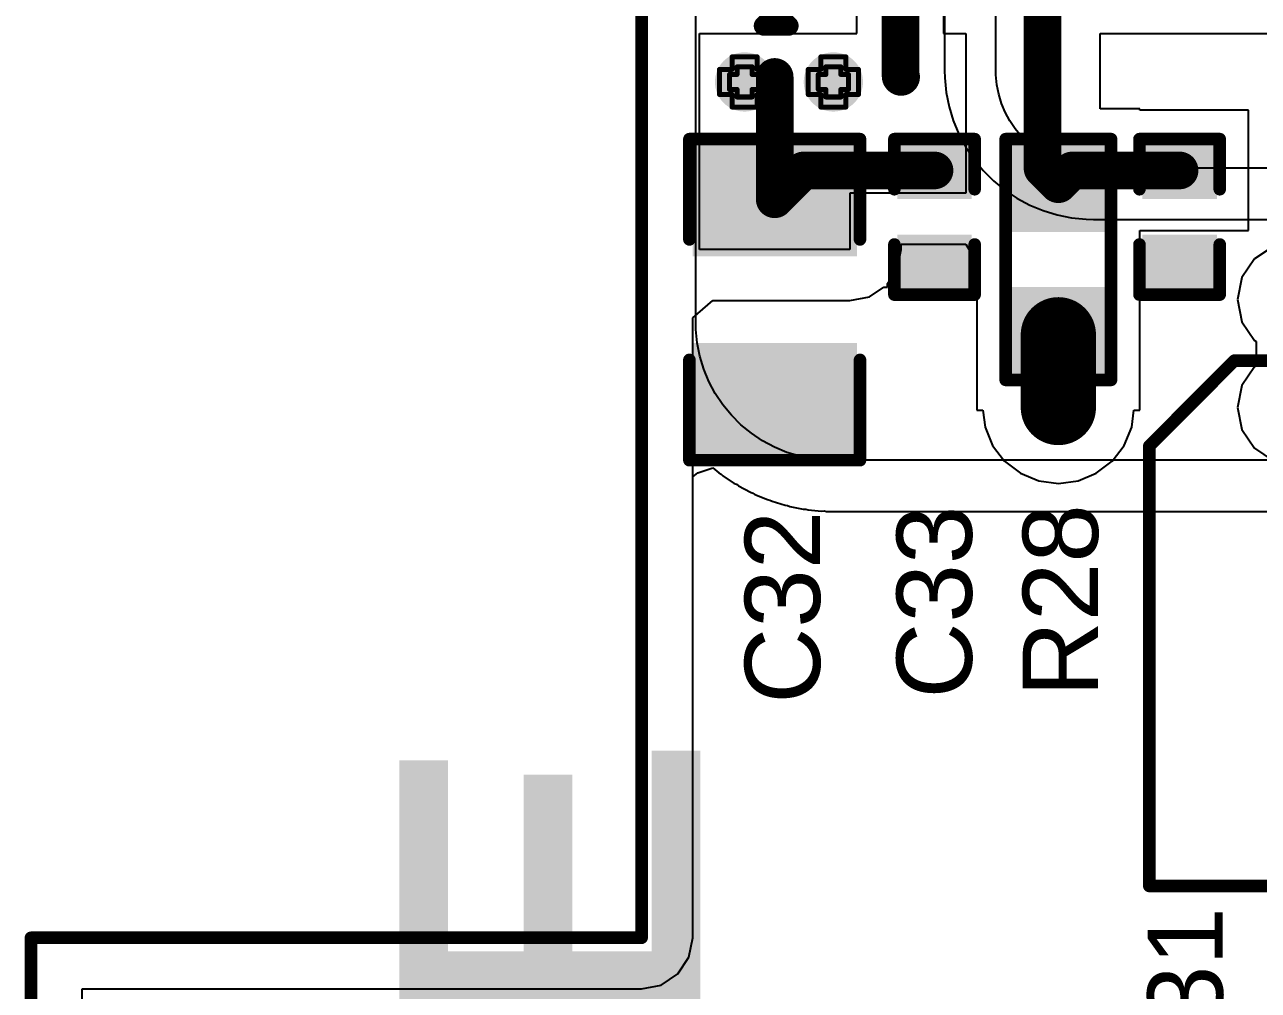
# Model space of a CAD drawing. Header units: inches. Extents: x -3 to 195, y 0 to 199.
# Drawn here: x -0.0025 to 0.4892, y 1.7887 to 2.1736 of the extents above; entities that cross this region are included whole.
import ezdxf

# ---------------------------------------------------------------- set-up
doc = ezdxf.new("R2010")
doc.units = ezdxf.units.IN
doc.header["$MEASUREMENT"] = 0
for name, color, linetype in [('Board Outline', 216, 'Continuous'), ('Bottom Layer', 5, 'Continuous'), ('Drill Drawing', 1, 'Continuous'), ('Top Layer', 1, 'Continuous'), ('Top Overlay', 2, 'Continuous'), ('Top Paste', 8, 'Continuous'), ('Top Solder', 216, 'Continuous'), ('Via Holes', 16, 'Continuous')]:
    doc.layers.add(name, color=color, linetype=linetype)
doc.styles.add('Arial', font='', dxfattribs={"height": 0.2})
doc.styles.add('Arial Black', font='', dxfattribs={"height": 0.2})
doc.styles.get('Arial').set_extended_font_data('Arial')
doc.styles.get('Arial Black').set_extended_font_data('Arial Black')

# ---------------------------------------------------------------- blocks, each defined once
blk = doc.blocks.new('41_SMD_M______14')
at = {"layer": 'Top Overlay'}
for points in [[(-0.386, 0.354, 0.00787, 0.00787, 0), (-0.386, 0.344, 0.00787, 0.00787, 0)], [(-0.386, 0.354, 0.00787, 0.00787, 0), (-0.381, 0.349, 0.00787, 0.00787, 0)], [(-0.381, 0.349, 0.00787, 0.00787, 0), (-0.386, 0.344, 0.00787, 0.00787, 0)]]:
    blk.add_lwpolyline(points, format="xyseb", dxfattribs=at)
for points in [[(-0.38797, 0.354, 0.00394, 0.00394, 1), (-0.38403, 0.354, 0.00394, 0.00394, 1)], [(-0.38797, 0.354, 0.00394, 0.00394, 1), (-0.38403, 0.354, 0.00394, 0.00394, 1)], [(-0.38797, 0.344, 0.00394, 0.00394, 1), (-0.38403, 0.344, 0.00394, 0.00394, 1)], [(-0.38797, 0.344, 0.00394, 0.00394, 1), (-0.38403, 0.344, 0.00394, 0.00394, 1)]]:
    blk.add_lwpolyline(points, format="xyseb", close=True, dxfattribs=at)
blk = doc.blocks.new('R___0603_66')
at = {"layer": 'Top Layer'}
for points in [[(-0.015, 0.0175), (-0.015, -0.0175), (-0.045, -0.0175), (-0.045, 0.0175)], [(0.045, 0.0175), (0.045, -0.0175), (0.015, -0.0175), (0.015, 0.0175)]]:
    blk.add_hatch(color=1, dxfattribs=at).paths.add_polyline_path(points)
at = {"layer": 'Top Paste'}
for points in [[(-0.015, 0.0175), (-0.015, -0.0175), (-0.045, -0.0175), (-0.045, 0.0175)], [(0.045, 0.0175), (0.045, -0.0175), (0.015, -0.0175), (0.015, 0.0175)]]:
    blk.add_hatch(color=8, dxfattribs=at).paths.add_polyline_path(points)
at = {"layer": 'Top Solder'}
for points in [[(-0.011, 0.0215), (-0.011, -0.0215), (-0.049, -0.0215), (-0.049, 0.0215)], [(0.049, 0.0215), (0.049, -0.0215), (0.011, -0.0215), (0.011, 0.0215)]]:
    blk.add_hatch(color=216, dxfattribs=at).paths.add_polyline_path(points)
at = {"layer": 'Top Overlay'}
for points in [[(0.048, 0.021, 0.005, 0.005, 0), (-0.048, 0.021, 0.005, 0.005, 0)], [(-0.048, -0.021, 0.005, 0.005, 0), (-0.048, 0.021, 0.005, 0.005, 0)], [(0.048, -0.021, 0.005, 0.005, 0), (0.048, 0.021, 0.005, 0.005, 0)], [(0.048, -0.021, 0.005, 0.005, 0), (-0.048, -0.021, 0.005, 0.005, 0)]]:
    blk.add_lwpolyline(points, format="xyseb", dxfattribs=at)
for points in [[(-0.04925, 0.021, 0.0025, 0.0025, 1), (-0.04675, 0.021, 0.0025, 0.0025, 1)], [(-0.04925, 0.021, 0.0025, 0.0025, 1), (-0.04675, 0.021, 0.0025, 0.0025, 1)], [(0.04675, 0.021, 0.0025, 0.0025, 1), (0.04925, 0.021, 0.0025, 0.0025, 1)], [(0.04675, 0.021, 0.0025, 0.0025, 1), (0.04925, 0.021, 0.0025, 0.0025, 1)], [(-0.04925, -0.021, 0.0025, 0.0025, 1), (-0.04675, -0.021, 0.0025, 0.0025, 1)], [(-0.04925, -0.021, 0.0025, 0.0025, 1), (-0.04675, -0.021, 0.0025, 0.0025, 1)], [(0.04675, -0.021, 0.0025, 0.0025, 1), (0.04925, -0.021, 0.0025, 0.0025, 1)], [(0.04675, -0.021, 0.0025, 0.0025, 1), (0.04925, -0.021, 0.0025, 0.0025, 1)]]:
    blk.add_lwpolyline(points, format="xyseb", close=True, dxfattribs=at)
blk = doc.blocks.new('C___0402_140')
at = {"layer": 'Top Layer'}
for points in [[(-0.0275, -0.0125), (-0.0275, 0.0125), (-0.0095, 0.0125), (-0.0095, -0.0125)], [(0.0095, -0.0125), (0.0095, 0.0125), (0.0275, 0.0125), (0.0275, -0.0125)]]:
    blk.add_hatch(color=1, dxfattribs=at).paths.add_polyline_path(points)
at = {"layer": 'Top Paste'}
for points in [[(-0.0275, -0.0125), (-0.0275, 0.0125), (-0.0095, 0.0125), (-0.0095, -0.0125)], [(0.0095, -0.0125), (0.0095, 0.0125), (0.0275, 0.0125), (0.0275, -0.0125)]]:
    blk.add_hatch(color=8, dxfattribs=at).paths.add_polyline_path(points)
at = {"layer": 'Top Solder'}
for points in [[(-0.02986, -0.01486), (-0.02986, 0.01486), (-0.00714, 0.01486), (-0.00714, -0.01486)], [(0.00714, -0.01486), (0.00714, 0.01486), (0.02986, 0.01486), (0.02986, -0.01486)]]:
    blk.add_hatch(color=216, dxfattribs=at).paths.add_polyline_path(points)
at = {"layer": 'Top Overlay'}
for points in [[(-0.031, -0.016, 0.005, 0.005, 0), (-0.031, 0.016, 0.005, 0.005, 0)], [(-0.011, 0.016, 0.005, 0.005, 0), (-0.031, 0.016, 0.005, 0.005, 0)], [(0.031, 0.016, 0.005, 0.005, 0), (0.011, 0.016, 0.005, 0.005, 0)], [(0.031, -0.016, 0.005, 0.005, 0), (0.031, 0.016, 0.005, 0.005, 0)], [(-0.031, -0.016, 0.005, 0.005, 0), (-0.011, -0.016, 0.005, 0.005, 0)], [(0.011, -0.016, 0.005, 0.005, 0), (0.031, -0.016, 0.005, 0.005, 0)]]:
    blk.add_lwpolyline(points, format="xyseb", dxfattribs=at)
for points in [[(-0.03225, 0.016, 0.0025, 0.0025, 1), (-0.02975, 0.016, 0.0025, 0.0025, 1)], [(-0.03225, 0.016, 0.0025, 0.0025, 1), (-0.02975, 0.016, 0.0025, 0.0025, 1)], [(-0.01225, 0.016, 0.0025, 0.0025, 1), (-0.00975, 0.016, 0.0025, 0.0025, 1)], [(0.00975, 0.016, 0.0025, 0.0025, 1), (0.01225, 0.016, 0.0025, 0.0025, 1)], [(0.02975, 0.016, 0.0025, 0.0025, 1), (0.03225, 0.016, 0.0025, 0.0025, 1)], [(0.02975, 0.016, 0.0025, 0.0025, 1), (0.03225, 0.016, 0.0025, 0.0025, 1)], [(-0.03225, -0.016, 0.0025, 0.0025, 1), (-0.02975, -0.016, 0.0025, 0.0025, 1)], [(-0.03225, -0.016, 0.0025, 0.0025, 1), (-0.02975, -0.016, 0.0025, 0.0025, 1)], [(-0.01225, -0.016, 0.0025, 0.0025, 1), (-0.00975, -0.016, 0.0025, 0.0025, 1)], [(0.00975, -0.016, 0.0025, 0.0025, 1), (0.01225, -0.016, 0.0025, 0.0025, 1)], [(0.02975, -0.016, 0.0025, 0.0025, 1), (0.03225, -0.016, 0.0025, 0.0025, 1)], [(0.02975, -0.016, 0.0025, 0.0025, 1), (0.03225, -0.016, 0.0025, 0.0025, 1)]]:
    blk.add_lwpolyline(points, format="xyseb", close=True, dxfattribs=at)
blk = doc.blocks.new('C___0805_141')
at = {"layer": 'Top Layer'}
for points in [[(-0.06, 0.03), (-0.02, 0.03), (-0.02, -0.03), (-0.06, -0.03)], [(0.02, 0.03), (0.06, 0.03), (0.06, -0.03), (0.02, -0.03)]]:
    blk.add_hatch(color=1, dxfattribs=at).paths.add_polyline_path(points)
at = {"layer": 'Top Paste'}
for points in [[(-0.06, 0.03), (-0.02, 0.03), (-0.02, -0.03), (-0.06, -0.03)], [(0.02, 0.03), (0.06, 0.03), (0.06, -0.03), (0.02, -0.03)]]:
    blk.add_hatch(color=8, dxfattribs=at).paths.add_polyline_path(points)
at = {"layer": 'Top Solder'}
for points in [[(-0.06276, 0.03276), (-0.01724, 0.03276), (-0.01724, -0.03276), (-0.06276, -0.03276)], [(0.01724, 0.03276), (0.06276, 0.03276), (0.06276, -0.03276), (0.01724, -0.03276)]]:
    blk.add_hatch(color=216, dxfattribs=at).paths.add_polyline_path(points)
at = {"layer": 'Top Overlay'}
for points in [[(-0.064, 0.034, 0.005, 0.005, 0), (-0.024, 0.034, 0.005, 0.005, 0)], [(-0.064, 0.034, 0.005, 0.005, 0), (-0.064, -0.034, 0.005, 0.005, 0)], [(0.024, 0.034, 0.005, 0.005, 0), (0.064, 0.034, 0.005, 0.005, 0)], [(0.064, 0.034, 0.005, 0.005, 0), (0.064, -0.034, 0.005, 0.005, 0)], [(-0.064, -0.034, 0.005, 0.005, 0), (-0.024, -0.034, 0.005, 0.005, 0)], [(0.064, -0.034, 0.005, 0.005, 0), (0.024, -0.034, 0.005, 0.005, 0)]]:
    blk.add_lwpolyline(points, format="xyseb", dxfattribs=at)
for points in [[(-0.06525, 0.034, 0.0025, 0.0025, 1), (-0.06275, 0.034, 0.0025, 0.0025, 1)], [(-0.06525, 0.034, 0.0025, 0.0025, 1), (-0.06275, 0.034, 0.0025, 0.0025, 1)], [(-0.02525, 0.034, 0.0025, 0.0025, 1), (-0.02275, 0.034, 0.0025, 0.0025, 1)], [(0.02275, 0.034, 0.0025, 0.0025, 1), (0.02525, 0.034, 0.0025, 0.0025, 1)], [(0.06275, 0.034, 0.0025, 0.0025, 1), (0.06525, 0.034, 0.0025, 0.0025, 1)], [(0.06275, 0.034, 0.0025, 0.0025, 1), (0.06525, 0.034, 0.0025, 0.0025, 1)], [(-0.06525, -0.034, 0.0025, 0.0025, 1), (-0.06275, -0.034, 0.0025, 0.0025, 1)], [(-0.06525, -0.034, 0.0025, 0.0025, 1), (-0.06275, -0.034, 0.0025, 0.0025, 1)], [(-0.02525, -0.034, 0.0025, 0.0025, 1), (-0.02275, -0.034, 0.0025, 0.0025, 1)], [(0.02275, -0.034, 0.0025, 0.0025, 1), (0.02525, -0.034, 0.0025, 0.0025, 1)], [(0.06275, -0.034, 0.0025, 0.0025, 1), (0.06525, -0.034, 0.0025, 0.0025, 1)], [(0.06275, -0.034, 0.0025, 0.0025, 1), (0.06525, -0.034, 0.0025, 0.0025, 1)]]:
    blk.add_lwpolyline(points, format="xyseb", close=True, dxfattribs=at)
blk = doc.blocks.new('RVT1E470M0505_142')
at = {"layer": 'Top Layer'}
for points in [[(-0.14763, 0.01791), (-0.04133, 0.01791), (-0.04133, -0.01791), (-0.14763, -0.01791)], [(0.04133, 0.01791), (0.14763, 0.01791), (0.14763, -0.01791), (0.04133, -0.01791)]]:
    blk.add_hatch(color=1, dxfattribs=at).paths.add_polyline_path(points)
at = {"layer": 'Top Paste'}
for points in [[(-0.14763, 0.01791), (-0.04133, 0.01791), (-0.04133, -0.01791), (-0.14763, -0.01791)], [(0.04133, 0.01791), (0.14763, 0.01791), (0.14763, -0.01791), (0.04133, -0.01791)]]:
    blk.add_hatch(color=8, dxfattribs=at).paths.add_polyline_path(points)
at = {"layer": 'Top Solder'}
for points in [[(-0.14963, 0.01991), (-0.03933, 0.01991), (-0.03933, -0.01991), (-0.14963, -0.01991)], [(0.03933, 0.01991), (0.14963, 0.01991), (0.14963, -0.01991), (0.03933, -0.01991)]]:
    blk.add_hatch(color=216, dxfattribs=at).paths.add_polyline_path(points)
at = {"layer": 'Top Overlay'}
for points in [[(-0.1047, 0.07034, 0.005, 0.005, 0), (-0.07067, 0.1043, 0.005, 0.005, 0)], [(0.1047, 0.1043, 0.005, 0.005, 0), (-0.07067, 0.1043, 0.005, 0.005, 0)], [(0.1047, 0.0239, 0.005, 0.005, 0), (0.1047, 0.1043, 0.005, 0.005, 0)], [(-0.1047, 0.0239, 0.005, 0.005, 0), (-0.1047, 0.07034, 0.005, 0.005, 0)], [(-0.12948, 0.025, 0.005, 0.005, 0), (-0.12948, 0.053, 0.005, 0.005, 0)], [(-0.11548, 0.039, 0.005, 0.005, 0), (-0.14348, 0.039, 0.005, 0.005, 0)], [(-0.1047, -0.07034, 0.005, 0.005, 0), (-0.1047, -0.0239, 0.005, 0.005, 0)], [(0.1047, -0.1043, 0.005, 0.005, 0), (0.1047, -0.0239, 0.005, 0.005, 0)], [(-0.07067, -0.1043, 0.005, 0.005, 0), (-0.1047, -0.07034, 0.005, 0.005, 0)], [(0.1047, -0.1043, 0.005, 0.005, 0), (-0.07067, -0.1043, 0.005, 0.005, 0)]]:
    blk.add_lwpolyline(points, format="xyseb", dxfattribs=at)
for points in [[(-0.07192, 0.1043, 0.0025, 0.0025, 1), (-0.06942, 0.1043, 0.0025, 0.0025, 1)], [(-0.07192, 0.1043, 0.0025, 0.0025, 1), (-0.06942, 0.1043, 0.0025, 0.0025, 1)], [(0.10345, 0.1043, 0.0025, 0.0025, 1), (0.10595, 0.1043, 0.0025, 0.0025, 1)], [(0.10345, 0.1043, 0.0025, 0.0025, 1), (0.10595, 0.1043, 0.0025, 0.0025, 1)], [(-0.10595, 0.07034, 0.0025, 0.0025, 1), (-0.10345, 0.07034, 0.0025, 0.0025, 1)], [(-0.10595, 0.07034, 0.0025, 0.0025, 1), (-0.10345, 0.07034, 0.0025, 0.0025, 1)], [(-0.13073, 0.053, 0.0025, 0.0025, 1), (-0.12823, 0.053, 0.0025, 0.0025, 1)], [(-0.14473, 0.039, 0.0025, 0.0025, 1), (-0.14223, 0.039, 0.0025, 0.0025, 1)], [(-0.11673, 0.039, 0.0025, 0.0025, 1), (-0.11423, 0.039, 0.0025, 0.0025, 1)], [(-0.13073, 0.025, 0.0025, 0.0025, 1), (-0.12823, 0.025, 0.0025, 0.0025, 1)], [(-0.10595, 0.0239, 0.0025, 0.0025, 1), (-0.10345, 0.0239, 0.0025, 0.0025, 1)], [(0.10345, 0.0239, 0.0025, 0.0025, 1), (0.10595, 0.0239, 0.0025, 0.0025, 1)], [(-0.10595, -0.0239, 0.0025, 0.0025, 1), (-0.10345, -0.0239, 0.0025, 0.0025, 1)], [(0.10345, -0.0239, 0.0025, 0.0025, 1), (0.10595, -0.0239, 0.0025, 0.0025, 1)], [(-0.10595, -0.07034, 0.0025, 0.0025, 1), (-0.10345, -0.07034, 0.0025, 0.0025, 1)], [(-0.10595, -0.07034, 0.0025, 0.0025, 1), (-0.10345, -0.07034, 0.0025, 0.0025, 1)], [(-0.07192, -0.1043, 0.0025, 0.0025, 1), (-0.06942, -0.1043, 0.0025, 0.0025, 1)], [(-0.07192, -0.1043, 0.0025, 0.0025, 1), (-0.06942, -0.1043, 0.0025, 0.0025, 1)], [(0.10345, -0.1043, 0.0025, 0.0025, 1), (0.10595, -0.1043, 0.0025, 0.0025, 1)], [(0.10345, -0.1043, 0.0025, 0.0025, 1), (0.10595, -0.1043, 0.0025, 0.0025, 1)]]:
    blk.add_lwpolyline(points, format="xyseb", close=True, dxfattribs=at)
blk = doc.blocks.new('C___0402_144')
at = {"layer": 'Top Layer'}
for points in [[(-0.0275, -0.0125), (-0.0275, 0.0125), (-0.0095, 0.0125), (-0.0095, -0.0125)], [(0.0095, -0.0125), (0.0095, 0.0125), (0.0275, 0.0125), (0.0275, -0.0125)]]:
    blk.add_hatch(color=1, dxfattribs=at).paths.add_polyline_path(points)
at = {"layer": 'Top Paste'}
for points in [[(-0.0275, -0.0125), (-0.0275, 0.0125), (-0.0095, 0.0125), (-0.0095, -0.0125)], [(0.0095, -0.0125), (0.0095, 0.0125), (0.0275, 0.0125), (0.0275, -0.0125)]]:
    blk.add_hatch(color=8, dxfattribs=at).paths.add_polyline_path(points)
at = {"layer": 'Top Solder'}
for points in [[(-0.02986, -0.01486), (-0.02986, 0.01486), (-0.00714, 0.01486), (-0.00714, -0.01486)], [(0.00714, -0.01486), (0.00714, 0.01486), (0.02986, 0.01486), (0.02986, -0.01486)]]:
    blk.add_hatch(color=216, dxfattribs=at).paths.add_polyline_path(points)
at = {"layer": 'Top Overlay'}
for points in [[(-0.031, 0.016, 0.005, 0.005, 0), (-0.031, -0.016, 0.005, 0.005, 0)], [(-0.031, 0.016, 0.005, 0.005, 0), (-0.011, 0.016, 0.005, 0.005, 0)], [(0.011, 0.016, 0.005, 0.005, 0), (0.031, 0.016, 0.005, 0.005, 0)], [(0.031, 0.016, 0.005, 0.005, 0), (0.031, -0.016, 0.005, 0.005, 0)], [(-0.031, -0.016, 0.005, 0.005, 0), (-0.011, -0.016, 0.005, 0.005, 0)], [(0.011, -0.016, 0.005, 0.005, 0), (0.031, -0.016, 0.005, 0.005, 0)]]:
    blk.add_lwpolyline(points, format="xyseb", dxfattribs=at)
for points in [[(-0.03225, 0.016, 0.0025, 0.0025, 1), (-0.02975, 0.016, 0.0025, 0.0025, 1)], [(-0.03225, 0.016, 0.0025, 0.0025, 1), (-0.02975, 0.016, 0.0025, 0.0025, 1)], [(-0.01225, 0.016, 0.0025, 0.0025, 1), (-0.00975, 0.016, 0.0025, 0.0025, 1)], [(0.00975, 0.016, 0.0025, 0.0025, 1), (0.01225, 0.016, 0.0025, 0.0025, 1)], [(0.02975, 0.016, 0.0025, 0.0025, 1), (0.03225, 0.016, 0.0025, 0.0025, 1)], [(0.02975, 0.016, 0.0025, 0.0025, 1), (0.03225, 0.016, 0.0025, 0.0025, 1)], [(-0.03225, -0.016, 0.0025, 0.0025, 1), (-0.02975, -0.016, 0.0025, 0.0025, 1)], [(-0.03225, -0.016, 0.0025, 0.0025, 1), (-0.02975, -0.016, 0.0025, 0.0025, 1)], [(-0.01225, -0.016, 0.0025, 0.0025, 1), (-0.00975, -0.016, 0.0025, 0.0025, 1)], [(0.00975, -0.016, 0.0025, 0.0025, 1), (0.01225, -0.016, 0.0025, 0.0025, 1)], [(0.02975, -0.016, 0.0025, 0.0025, 1), (0.03225, -0.016, 0.0025, 0.0025, 1)], [(0.02975, -0.016, 0.0025, 0.0025, 1), (0.03225, -0.016, 0.0025, 0.0025, 1)]]:
    blk.add_lwpolyline(points, format="xyseb", close=True, dxfattribs=at)

msp = doc.modelspace()

# ---------------------------------------------------------------- hatches: boundary and pattern name
at = {"layer": 'Bottom Layer'}
h = msp.add_hatch(color=5, dxfattribs=at)
edge = h.paths.add_edge_path()
edge.add_arc((0.28442, 2.15077), 0.01181, 0, 360)
h = msp.add_hatch(color=5, dxfattribs=at)
edge = h.paths.add_edge_path()
edge.add_arc((0.3198, 2.15077), 0.01181, 0, 360)
h = msp.add_hatch(color=5, dxfattribs=at)
edge = h.paths.add_edge_path()
edge.add_arc((0.40947, 2.021), 0.01181, 0, 360)
at = {"layer": 'Top Layer'}
h = msp.add_hatch(color=1, dxfattribs=at)
edge = h.paths.add_edge_path()
edge.add_arc((0.28442, 2.15077), 0.01181, 0, 360)
h = msp.add_hatch(color=1, dxfattribs=at)
edge = h.paths.add_edge_path()
edge.add_arc((0.3198, 2.15077), 0.01181, 0, 360)
h = msp.add_hatch(color=1, dxfattribs=at)
edge = h.paths.add_edge_path()
edge.add_arc((0.40947, 2.021), 0.01181, 0, 360)
at = {"layer": 'Via Holes'}
h = msp.add_hatch(color=7, dxfattribs=at)
edge = h.paths.add_edge_path()
edge.add_arc((0.28442, 2.15077), 0.00591, 0, 360)
h = msp.add_hatch(color=7, dxfattribs=at)
edge = h.paths.add_edge_path()
edge.add_arc((0.3198, 2.15077), 0.00591, 0, 360)
h = msp.add_hatch(color=7, dxfattribs=at)
edge = h.paths.add_edge_path()
edge.add_arc((0.40947, 2.021), 0.00591, 0, 360)

# ---------------------------------------------------------------- linework, layer by layer
at = {"layer": 'Board Outline'}
for points in [[(0.24339, 3.30825, 0.005, 0.005, 0), (0.24339, 1.80966, 0.005, 0.005, 0)], [(0, 0, 0.005, 0.005, 0), (0, 1.80966, 0.005, 0.005, 0)], [(0, 1.80966, 0.005, 0.005, 0), (0, 1.80966, 0.005, 0.005, 0)], [(0, 1.80966, 0.005, 0.005, 0), (0.24339, 1.80966, 0.005, 0.005, 0)]]:
    msp.add_lwpolyline(points, format="xyseb", dxfattribs=at)
for points in [[(-0.00125, 1.80966, 0.0025, 0.0025, 1), (0.00125, 1.80966, 0.0025, 0.0025, 1)], [(-0.00125, 1.80966, 0.0025, 0.0025, 1), (0.00125, 1.80966, 0.0025, 0.0025, 1)], [(-0.00125, 1.80966, 0.0025, 0.0025, 1), (0.00125, 1.80966, 0.0025, 0.0025, 1)], [(-0.00125, 1.80966, 0.0025, 0.0025, 1), (0.00125, 1.80966, 0.0025, 0.0025, 1)], [(0.24214, 1.80966, 0.0025, 0.0025, 1), (0.24464, 1.80966, 0.0025, 0.0025, 1)], [(0.24214, 1.80966, 0.0025, 0.0025, 1), (0.24464, 1.80966, 0.0025, 0.0025, 1)]]:
    msp.add_lwpolyline(points, format="xyseb", close=True, dxfattribs=at)
at = {"layer": 'Bottom Layer'}
for p, q in [((0.36413, 3.58587), (0.36413, 2.15534)), ((0.265, 2.0548), (0.265, 3.357)), ((0.38452, 2.15559), (0.38452, 2.25394)), ((0.36413, 2.15534), (0.3642, 2.15242)), ((0.38457, 2.15367), (0.38452, 2.15559)), ((0.38497, 2.14963), (0.38457, 2.15367)), ((0.3642, 2.15242), (0.36477, 2.14663)), ((0.38571, 2.14588), (0.38497, 2.14963)), ((0.36477, 2.14663), (0.36591, 2.14092)), ((0.38682, 2.14222), (0.38571, 2.14588)), ((0.36591, 2.14092), (0.3676, 2.13535)), ((0.38828, 2.1387), (0.38682, 2.14222)), ((0.3676, 2.13535), (0.36983, 2.12997)), ((0.39009, 2.13533), (0.38828, 2.1387)), ((0.39221, 2.13215), (0.39009, 2.13533)), ((0.36983, 2.12997), (0.37257, 2.12483)), ((0.39463, 2.1292), (0.39221, 2.13215)), ((0.39733, 2.1265), (0.39463, 2.1292)), ((0.37257, 2.12483), (0.37581, 2.11999)), ((0.40028, 2.12407), (0.39733, 2.1265)), ((0.40346, 2.12195), (0.40028, 2.12407)), ((0.37581, 2.11999), (0.3795, 2.11549)), ((0.40683, 2.12015), (0.40346, 2.12195)), ((0.41036, 2.11869), (0.40683, 2.12015)), ((0.3795, 2.11549), (0.38362, 2.11137)), ((0.41401, 2.11758), (0.41036, 2.11869)), ((0.41776, 2.11684), (0.41401, 2.11758)), ((0.42181, 2.11644), (0.41776, 2.11684)), ((0.42372, 2.11639), (0.42181, 2.11644)), ((0.61747, 2.11639), (0.42372, 2.11639)), ((0.38362, 2.11137), (0.38812, 2.10768)), ((0.38812, 2.10768), (0.39296, 2.10444)), ((0.39296, 2.10444), (0.3981, 2.1017)), ((0.3981, 2.1017), (0.40348, 2.09947)), ((0.40348, 2.09947), (0.40905, 2.09778)), ((0.40905, 2.09778), (0.41476, 2.09664)), ((0.41476, 2.09664), (0.42056, 2.09607)), ((0.42056, 2.09607), (0.42347, 2.096)), ((0.42347, 2.096), (2.574, 2.096)), ((0.265, 2.05211), (0.265, 2.0548)), ((0.26553, 2.04675), (0.265, 2.05211)), ((0.26658, 2.04147), (0.26553, 2.04675)), ((0.26814, 2.03632), (0.26658, 2.04147)), ((0.2702, 2.03134), (0.26814, 2.03632)), ((0.27274, 2.02659), (0.2702, 2.03134)), ((0.27573, 2.02212), (0.27274, 2.02659)), ((0.27915, 2.01795), (0.27573, 2.02212)), ((0.28295, 2.01415), (0.27915, 2.01795)), ((0.28712, 2.01073), (0.28295, 2.01415)), ((0.29159, 2.00774), (0.28712, 2.01073)), ((0.29634, 2.0052), (0.29159, 2.00774)), ((0.30132, 2.00314), (0.29634, 2.0052)), ((0.30647, 2.00158), (0.30132, 2.00314)), ((0.31175, 2.00053), (0.30647, 2.00158)), ((0.26585, 1.99503), (0.27178, 1.99694)), ((0.27178, 1.99694), (0.27418, 1.99497)), ((0.31711, 2), (0.31175, 2.00053)), ((0.3198, 2), (0.31711, 2)), ((2.465, 2), (0.3198, 2)), ((0.26378, 1.99337), (0.26585, 1.99503)), ((0.26378, 1.80966), (0.26378, 1.99337)), ((0.27418, 1.99497), (0.27507, 1.99449)), ((0.27507, 1.99449), (0.27579, 1.99378)), ((0.27579, 1.99378), (0.28026, 1.99078)), ((0.28026, 1.99078), (0.2812, 1.9904)), ((0.2812, 1.9904), (0.28198, 1.98976)), ((0.28198, 1.98976), (0.28673, 1.98722)), ((0.28673, 1.98722), (0.2877, 1.98692)), ((0.2877, 1.98692), (0.28854, 1.98636)), ((0.28854, 1.98636), (0.29351, 1.9843)), ((0.29351, 1.9843), (0.2945, 1.9841)), ((0.2945, 1.9841), (0.2954, 1.98363)), ((0.2954, 1.98363), (0.30055, 1.98206)), ((0.30055, 1.98206), (0.30156, 1.98197)), ((0.30156, 1.98197), (0.30249, 1.98158)), ((0.30249, 1.98158), (0.30777, 1.98053)), ((0.30777, 1.98053), (0.30878, 1.98053)), ((0.30878, 1.98053), (0.30975, 1.98023)), ((0.30975, 1.98023), (0.31511, 1.97971)), ((0.31511, 1.97971), (0.31612, 1.97981)), ((0.31612, 1.97981), (0.31711, 1.97961)), ((0.31711, 1.97961), (0.3198, 1.97961)), ((0.3198, 1.97961), (2.46475, 1.97961)), ((0.26223, 1.80186), (0.26378, 1.80966)), ((0.25781, 1.79524), (0.26223, 1.80186)), ((0.25119, 1.79082), (0.25781, 1.79524)), ((0.24339, 1.78927), (0.25119, 1.79082)), ((0.02039, 1.54618), (0.02039, 1.78927)), ((0.02039, 1.78927), (0.24339, 1.78927))]:
    msp.add_line(p, q, dxfattribs=at)
at = {"layer": 'Drill Drawing'}
for points in [[(0.27942, 2.15577, 0.002, 0.002, 0), (0.27942, 2.16077, 0.002, 0.002, 0)], [(0.27942, 2.16077, 0.002, 0.002, 0), (0.28942, 2.16077, 0.002, 0.002, 0)], [(0.28942, 2.15577, 0.002, 0.002, 0), (0.28942, 2.16077, 0.002, 0.002, 0)], [(0.3148, 2.15577, 0.002, 0.002, 0), (0.3148, 2.16077, 0.002, 0.002, 0)], [(0.3148, 2.16077, 0.002, 0.002, 0), (0.3248, 2.16077, 0.002, 0.002, 0)], [(0.3248, 2.15577, 0.002, 0.002, 0), (0.3248, 2.16077, 0.002, 0.002, 0)], [(0.27442, 2.14577, 0.002, 0.002, 0), (0.27442, 2.15577, 0.002, 0.002, 0)], [(0.27442, 2.15577, 0.002, 0.002, 0), (0.27942, 2.15577, 0.002, 0.002, 0)], [(0.27842, 2.14777, 0.002, 0.002, 0), (0.27842, 2.15377, 0.002, 0.002, 0)], [(0.27842, 2.15377, 0.002, 0.002, 0), (0.28142, 2.15377, 0.002, 0.002, 0)], [(0.28142, 2.15377, 0.002, 0.002, 0), (0.28142, 2.15677, 0.002, 0.002, 0)], [(0.28142, 2.15677, 0.002, 0.002, 0), (0.28742, 2.15677, 0.002, 0.002, 0)], [(0.28742, 2.15377, 0.002, 0.002, 0), (0.28742, 2.15677, 0.002, 0.002, 0)], [(0.28742, 2.15377, 0.002, 0.002, 0), (0.29042, 2.15377, 0.002, 0.002, 0)], [(0.28942, 2.15577, 0.002, 0.002, 0), (0.29442, 2.15577, 0.002, 0.002, 0)], [(0.29042, 2.14777, 0.002, 0.002, 0), (0.29042, 2.15377, 0.002, 0.002, 0)], [(0.29442, 2.14577, 0.002, 0.002, 0), (0.29442, 2.15577, 0.002, 0.002, 0)], [(0.3098, 2.14577, 0.002, 0.002, 0), (0.3098, 2.15577, 0.002, 0.002, 0)], [(0.3098, 2.15577, 0.002, 0.002, 0), (0.3148, 2.15577, 0.002, 0.002, 0)], [(0.3138, 2.14777, 0.002, 0.002, 0), (0.3138, 2.15377, 0.002, 0.002, 0)], [(0.3138, 2.15377, 0.002, 0.002, 0), (0.3168, 2.15377, 0.002, 0.002, 0)], [(0.3168, 2.15377, 0.002, 0.002, 0), (0.3168, 2.15677, 0.002, 0.002, 0)], [(0.3168, 2.15677, 0.002, 0.002, 0), (0.3228, 2.15677, 0.002, 0.002, 0)], [(0.3228, 2.15377, 0.002, 0.002, 0), (0.3228, 2.15677, 0.002, 0.002, 0)], [(0.3228, 2.15377, 0.002, 0.002, 0), (0.3258, 2.15377, 0.002, 0.002, 0)], [(0.3248, 2.15577, 0.002, 0.002, 0), (0.3298, 2.15577, 0.002, 0.002, 0)], [(0.3258, 2.14777, 0.002, 0.002, 0), (0.3258, 2.15377, 0.002, 0.002, 0)], [(0.3298, 2.14577, 0.002, 0.002, 0), (0.3298, 2.15577, 0.002, 0.002, 0)], [(0.27842, 2.14777, 0.002, 0.002, 0), (0.28142, 2.14777, 0.002, 0.002, 0)], [(0.28142, 2.14477, 0.002, 0.002, 0), (0.28142, 2.14777, 0.002, 0.002, 0)], [(0.28742, 2.14777, 0.002, 0.002, 0), (0.29042, 2.14777, 0.002, 0.002, 0)], [(0.28742, 2.14477, 0.002, 0.002, 0), (0.28742, 2.14777, 0.002, 0.002, 0)], [(0.3138, 2.14777, 0.002, 0.002, 0), (0.3168, 2.14777, 0.002, 0.002, 0)], [(0.3168, 2.14477, 0.002, 0.002, 0), (0.3168, 2.14777, 0.002, 0.002, 0)], [(0.3228, 2.14777, 0.002, 0.002, 0), (0.3258, 2.14777, 0.002, 0.002, 0)], [(0.3228, 2.14477, 0.002, 0.002, 0), (0.3228, 2.14777, 0.002, 0.002, 0)], [(0.27442, 2.14577, 0.002, 0.002, 0), (0.27942, 2.14577, 0.002, 0.002, 0)], [(0.27942, 2.14077, 0.002, 0.002, 0), (0.27942, 2.14577, 0.002, 0.002, 0)], [(0.28142, 2.14477, 0.002, 0.002, 0), (0.28742, 2.14477, 0.002, 0.002, 0)], [(0.28942, 2.14577, 0.002, 0.002, 0), (0.29442, 2.14577, 0.002, 0.002, 0)], [(0.28942, 2.14077, 0.002, 0.002, 0), (0.28942, 2.14577, 0.002, 0.002, 0)], [(0.3098, 2.14577, 0.002, 0.002, 0), (0.3148, 2.14577, 0.002, 0.002, 0)], [(0.3148, 2.14077, 0.002, 0.002, 0), (0.3148, 2.14577, 0.002, 0.002, 0)], [(0.3168, 2.14477, 0.002, 0.002, 0), (0.3228, 2.14477, 0.002, 0.002, 0)], [(0.3248, 2.14577, 0.002, 0.002, 0), (0.3298, 2.14577, 0.002, 0.002, 0)], [(0.3248, 2.14077, 0.002, 0.002, 0), (0.3248, 2.14577, 0.002, 0.002, 0)], [(0.27942, 2.14077, 0.002, 0.002, 0), (0.28942, 2.14077, 0.002, 0.002, 0)], [(0.3148, 2.14077, 0.002, 0.002, 0), (0.3248, 2.14077, 0.002, 0.002, 0)], [(0.40447, 2.026, 0.002, 0.002, 0), (0.40447, 2.031, 0.002, 0.002, 0)], [(0.40447, 2.031, 0.002, 0.002, 0), (0.41447, 2.031, 0.002, 0.002, 0)], [(0.41447, 2.026, 0.002, 0.002, 0), (0.41447, 2.031, 0.002, 0.002, 0)], [(0.39947, 2.016, 0.002, 0.002, 0), (0.39947, 2.026, 0.002, 0.002, 0)], [(0.39947, 2.026, 0.002, 0.002, 0), (0.40447, 2.026, 0.002, 0.002, 0)], [(0.40647, 2.024, 0.002, 0.002, 0), (0.40647, 2.027, 0.002, 0.002, 0)], [(0.40647, 2.027, 0.002, 0.002, 0), (0.41247, 2.027, 0.002, 0.002, 0)], [(0.41247, 2.024, 0.002, 0.002, 0), (0.41247, 2.027, 0.002, 0.002, 0)], [(0.41447, 2.026, 0.002, 0.002, 0), (0.41947, 2.026, 0.002, 0.002, 0)], [(0.41947, 2.016, 0.002, 0.002, 0), (0.41947, 2.026, 0.002, 0.002, 0)], [(0.40347, 2.018, 0.002, 0.002, 0), (0.40347, 2.024, 0.002, 0.002, 0)], [(0.40347, 2.024, 0.002, 0.002, 0), (0.40647, 2.024, 0.002, 0.002, 0)], [(0.41247, 2.024, 0.002, 0.002, 0), (0.41547, 2.024, 0.002, 0.002, 0)], [(0.41547, 2.018, 0.002, 0.002, 0), (0.41547, 2.024, 0.002, 0.002, 0)], [(0.39947, 2.016, 0.002, 0.002, 0), (0.40447, 2.016, 0.002, 0.002, 0)], [(0.40347, 2.018, 0.002, 0.002, 0), (0.40647, 2.018, 0.002, 0.002, 0)], [(0.40447, 2.011, 0.002, 0.002, 0), (0.40447, 2.016, 0.002, 0.002, 0)], [(0.40647, 2.015, 0.002, 0.002, 0), (0.40647, 2.018, 0.002, 0.002, 0)], [(0.40647, 2.015, 0.002, 0.002, 0), (0.41247, 2.015, 0.002, 0.002, 0)], [(0.41247, 2.018, 0.002, 0.002, 0), (0.41547, 2.018, 0.002, 0.002, 0)], [(0.41247, 2.015, 0.002, 0.002, 0), (0.41247, 2.018, 0.002, 0.002, 0)], [(0.41447, 2.016, 0.002, 0.002, 0), (0.41947, 2.016, 0.002, 0.002, 0)], [(0.41447, 2.011, 0.002, 0.002, 0), (0.41447, 2.016, 0.002, 0.002, 0)], [(0.40447, 2.011, 0.002, 0.002, 0), (0.41447, 2.011, 0.002, 0.002, 0)]]:
    msp.add_lwpolyline(points, format="xyseb", dxfattribs=at)
for points in [[(0.27892, 2.16077, 0.001, 0.001, 1), (0.27992, 2.16077, 0.001, 0.001, 1)], [(0.27892, 2.16077, 0.001, 0.001, 1), (0.27992, 2.16077, 0.001, 0.001, 1)], [(0.28892, 2.16077, 0.001, 0.001, 1), (0.28992, 2.16077, 0.001, 0.001, 1)], [(0.28892, 2.16077, 0.001, 0.001, 1), (0.28992, 2.16077, 0.001, 0.001, 1)], [(0.3143, 2.16077, 0.001, 0.001, 1), (0.3153, 2.16077, 0.001, 0.001, 1)], [(0.3143, 2.16077, 0.001, 0.001, 1), (0.3153, 2.16077, 0.001, 0.001, 1)], [(0.3243, 2.16077, 0.001, 0.001, 1), (0.3253, 2.16077, 0.001, 0.001, 1)], [(0.3243, 2.16077, 0.001, 0.001, 1), (0.3253, 2.16077, 0.001, 0.001, 1)], [(0.27392, 2.15577, 0.001, 0.001, 1), (0.27492, 2.15577, 0.001, 0.001, 1)], [(0.27392, 2.15577, 0.001, 0.001, 1), (0.27492, 2.15577, 0.001, 0.001, 1)], [(0.27792, 2.15377, 0.001, 0.001, 1), (0.27892, 2.15377, 0.001, 0.001, 1)], [(0.27792, 2.15377, 0.001, 0.001, 1), (0.27892, 2.15377, 0.001, 0.001, 1)], [(0.27892, 2.15577, 0.001, 0.001, 1), (0.27992, 2.15577, 0.001, 0.001, 1)], [(0.27892, 2.15577, 0.001, 0.001, 1), (0.27992, 2.15577, 0.001, 0.001, 1)], [(0.28092, 2.15677, 0.001, 0.001, 1), (0.28192, 2.15677, 0.001, 0.001, 1)], [(0.28092, 2.15677, 0.001, 0.001, 1), (0.28192, 2.15677, 0.001, 0.001, 1)], [(0.28092, 2.15377, 0.001, 0.001, 1), (0.28192, 2.15377, 0.001, 0.001, 1)], [(0.28092, 2.15377, 0.001, 0.001, 1), (0.28192, 2.15377, 0.001, 0.001, 1)], [(0.28692, 2.15677, 0.001, 0.001, 1), (0.28792, 2.15677, 0.001, 0.001, 1)], [(0.28692, 2.15677, 0.001, 0.001, 1), (0.28792, 2.15677, 0.001, 0.001, 1)], [(0.28692, 2.15377, 0.001, 0.001, 1), (0.28792, 2.15377, 0.001, 0.001, 1)], [(0.28692, 2.15377, 0.001, 0.001, 1), (0.28792, 2.15377, 0.001, 0.001, 1)], [(0.28892, 2.15577, 0.001, 0.001, 1), (0.28992, 2.15577, 0.001, 0.001, 1)], [(0.28892, 2.15577, 0.001, 0.001, 1), (0.28992, 2.15577, 0.001, 0.001, 1)], [(0.28992, 2.15377, 0.001, 0.001, 1), (0.29092, 2.15377, 0.001, 0.001, 1)], [(0.28992, 2.15377, 0.001, 0.001, 1), (0.29092, 2.15377, 0.001, 0.001, 1)], [(0.29392, 2.15577, 0.001, 0.001, 1), (0.29492, 2.15577, 0.001, 0.001, 1)], [(0.29392, 2.15577, 0.001, 0.001, 1), (0.29492, 2.15577, 0.001, 0.001, 1)], [(0.3093, 2.15577, 0.001, 0.001, 1), (0.3103, 2.15577, 0.001, 0.001, 1)], [(0.3093, 2.15577, 0.001, 0.001, 1), (0.3103, 2.15577, 0.001, 0.001, 1)], [(0.3133, 2.15377, 0.001, 0.001, 1), (0.3143, 2.15377, 0.001, 0.001, 1)], [(0.3133, 2.15377, 0.001, 0.001, 1), (0.3143, 2.15377, 0.001, 0.001, 1)], [(0.3143, 2.15577, 0.001, 0.001, 1), (0.3153, 2.15577, 0.001, 0.001, 1)], [(0.3143, 2.15577, 0.001, 0.001, 1), (0.3153, 2.15577, 0.001, 0.001, 1)], [(0.3163, 2.15677, 0.001, 0.001, 1), (0.3173, 2.15677, 0.001, 0.001, 1)], [(0.3163, 2.15677, 0.001, 0.001, 1), (0.3173, 2.15677, 0.001, 0.001, 1)], [(0.3163, 2.15377, 0.001, 0.001, 1), (0.3173, 2.15377, 0.001, 0.001, 1)], [(0.3163, 2.15377, 0.001, 0.001, 1), (0.3173, 2.15377, 0.001, 0.001, 1)], [(0.3223, 2.15677, 0.001, 0.001, 1), (0.3233, 2.15677, 0.001, 0.001, 1)], [(0.3223, 2.15677, 0.001, 0.001, 1), (0.3233, 2.15677, 0.001, 0.001, 1)], [(0.3223, 2.15377, 0.001, 0.001, 1), (0.3233, 2.15377, 0.001, 0.001, 1)], [(0.3223, 2.15377, 0.001, 0.001, 1), (0.3233, 2.15377, 0.001, 0.001, 1)], [(0.3243, 2.15577, 0.001, 0.001, 1), (0.3253, 2.15577, 0.001, 0.001, 1)], [(0.3243, 2.15577, 0.001, 0.001, 1), (0.3253, 2.15577, 0.001, 0.001, 1)], [(0.3253, 2.15377, 0.001, 0.001, 1), (0.3263, 2.15377, 0.001, 0.001, 1)], [(0.3253, 2.15377, 0.001, 0.001, 1), (0.3263, 2.15377, 0.001, 0.001, 1)], [(0.3293, 2.15577, 0.001, 0.001, 1), (0.3303, 2.15577, 0.001, 0.001, 1)], [(0.3293, 2.15577, 0.001, 0.001, 1), (0.3303, 2.15577, 0.001, 0.001, 1)], [(0.27792, 2.14777, 0.001, 0.001, 1), (0.27892, 2.14777, 0.001, 0.001, 1)], [(0.27792, 2.14777, 0.001, 0.001, 1), (0.27892, 2.14777, 0.001, 0.001, 1)], [(0.28092, 2.14777, 0.001, 0.001, 1), (0.28192, 2.14777, 0.001, 0.001, 1)], [(0.28092, 2.14777, 0.001, 0.001, 1), (0.28192, 2.14777, 0.001, 0.001, 1)], [(0.28692, 2.14777, 0.001, 0.001, 1), (0.28792, 2.14777, 0.001, 0.001, 1)], [(0.28692, 2.14777, 0.001, 0.001, 1), (0.28792, 2.14777, 0.001, 0.001, 1)], [(0.28992, 2.14777, 0.001, 0.001, 1), (0.29092, 2.14777, 0.001, 0.001, 1)], [(0.28992, 2.14777, 0.001, 0.001, 1), (0.29092, 2.14777, 0.001, 0.001, 1)], [(0.3133, 2.14777, 0.001, 0.001, 1), (0.3143, 2.14777, 0.001, 0.001, 1)], [(0.3133, 2.14777, 0.001, 0.001, 1), (0.3143, 2.14777, 0.001, 0.001, 1)], [(0.3163, 2.14777, 0.001, 0.001, 1), (0.3173, 2.14777, 0.001, 0.001, 1)], [(0.3163, 2.14777, 0.001, 0.001, 1), (0.3173, 2.14777, 0.001, 0.001, 1)], [(0.3223, 2.14777, 0.001, 0.001, 1), (0.3233, 2.14777, 0.001, 0.001, 1)], [(0.3223, 2.14777, 0.001, 0.001, 1), (0.3233, 2.14777, 0.001, 0.001, 1)], [(0.3253, 2.14777, 0.001, 0.001, 1), (0.3263, 2.14777, 0.001, 0.001, 1)], [(0.3253, 2.14777, 0.001, 0.001, 1), (0.3263, 2.14777, 0.001, 0.001, 1)], [(0.27392, 2.14577, 0.001, 0.001, 1), (0.27492, 2.14577, 0.001, 0.001, 1)], [(0.27392, 2.14577, 0.001, 0.001, 1), (0.27492, 2.14577, 0.001, 0.001, 1)], [(0.27892, 2.14577, 0.001, 0.001, 1), (0.27992, 2.14577, 0.001, 0.001, 1)], [(0.27892, 2.14577, 0.001, 0.001, 1), (0.27992, 2.14577, 0.001, 0.001, 1)], [(0.28092, 2.14477, 0.001, 0.001, 1), (0.28192, 2.14477, 0.001, 0.001, 1)], [(0.28092, 2.14477, 0.001, 0.001, 1), (0.28192, 2.14477, 0.001, 0.001, 1)], [(0.28692, 2.14477, 0.001, 0.001, 1), (0.28792, 2.14477, 0.001, 0.001, 1)], [(0.28692, 2.14477, 0.001, 0.001, 1), (0.28792, 2.14477, 0.001, 0.001, 1)], [(0.28892, 2.14577, 0.001, 0.001, 1), (0.28992, 2.14577, 0.001, 0.001, 1)], [(0.28892, 2.14577, 0.001, 0.001, 1), (0.28992, 2.14577, 0.001, 0.001, 1)], [(0.29392, 2.14577, 0.001, 0.001, 1), (0.29492, 2.14577, 0.001, 0.001, 1)], [(0.29392, 2.14577, 0.001, 0.001, 1), (0.29492, 2.14577, 0.001, 0.001, 1)], [(0.3093, 2.14577, 0.001, 0.001, 1), (0.3103, 2.14577, 0.001, 0.001, 1)], [(0.3093, 2.14577, 0.001, 0.001, 1), (0.3103, 2.14577, 0.001, 0.001, 1)], [(0.3143, 2.14577, 0.001, 0.001, 1), (0.3153, 2.14577, 0.001, 0.001, 1)], [(0.3143, 2.14577, 0.001, 0.001, 1), (0.3153, 2.14577, 0.001, 0.001, 1)], [(0.3163, 2.14477, 0.001, 0.001, 1), (0.3173, 2.14477, 0.001, 0.001, 1)], [(0.3163, 2.14477, 0.001, 0.001, 1), (0.3173, 2.14477, 0.001, 0.001, 1)], [(0.3223, 2.14477, 0.001, 0.001, 1), (0.3233, 2.14477, 0.001, 0.001, 1)], [(0.3223, 2.14477, 0.001, 0.001, 1), (0.3233, 2.14477, 0.001, 0.001, 1)], [(0.3243, 2.14577, 0.001, 0.001, 1), (0.3253, 2.14577, 0.001, 0.001, 1)], [(0.3243, 2.14577, 0.001, 0.001, 1), (0.3253, 2.14577, 0.001, 0.001, 1)], [(0.3293, 2.14577, 0.001, 0.001, 1), (0.3303, 2.14577, 0.001, 0.001, 1)], [(0.3293, 2.14577, 0.001, 0.001, 1), (0.3303, 2.14577, 0.001, 0.001, 1)], [(0.27892, 2.14077, 0.001, 0.001, 1), (0.27992, 2.14077, 0.001, 0.001, 1)], [(0.27892, 2.14077, 0.001, 0.001, 1), (0.27992, 2.14077, 0.001, 0.001, 1)], [(0.28892, 2.14077, 0.001, 0.001, 1), (0.28992, 2.14077, 0.001, 0.001, 1)], [(0.28892, 2.14077, 0.001, 0.001, 1), (0.28992, 2.14077, 0.001, 0.001, 1)], [(0.3143, 2.14077, 0.001, 0.001, 1), (0.3153, 2.14077, 0.001, 0.001, 1)], [(0.3143, 2.14077, 0.001, 0.001, 1), (0.3153, 2.14077, 0.001, 0.001, 1)], [(0.3243, 2.14077, 0.001, 0.001, 1), (0.3253, 2.14077, 0.001, 0.001, 1)], [(0.3243, 2.14077, 0.001, 0.001, 1), (0.3253, 2.14077, 0.001, 0.001, 1)], [(0.40397, 2.031, 0.001, 0.001, 1), (0.40497, 2.031, 0.001, 0.001, 1)], [(0.40397, 2.031, 0.001, 0.001, 1), (0.40497, 2.031, 0.001, 0.001, 1)], [(0.41397, 2.031, 0.001, 0.001, 1), (0.41497, 2.031, 0.001, 0.001, 1)], [(0.41397, 2.031, 0.001, 0.001, 1), (0.41497, 2.031, 0.001, 0.001, 1)], [(0.39897, 2.026, 0.001, 0.001, 1), (0.39997, 2.026, 0.001, 0.001, 1)], [(0.39897, 2.026, 0.001, 0.001, 1), (0.39997, 2.026, 0.001, 0.001, 1)], [(0.40397, 2.026, 0.001, 0.001, 1), (0.40497, 2.026, 0.001, 0.001, 1)], [(0.40397, 2.026, 0.001, 0.001, 1), (0.40497, 2.026, 0.001, 0.001, 1)], [(0.40597, 2.027, 0.001, 0.001, 1), (0.40697, 2.027, 0.001, 0.001, 1)], [(0.40597, 2.027, 0.001, 0.001, 1), (0.40697, 2.027, 0.001, 0.001, 1)], [(0.41197, 2.027, 0.001, 0.001, 1), (0.41297, 2.027, 0.001, 0.001, 1)], [(0.41197, 2.027, 0.001, 0.001, 1), (0.41297, 2.027, 0.001, 0.001, 1)], [(0.41397, 2.026, 0.001, 0.001, 1), (0.41497, 2.026, 0.001, 0.001, 1)], [(0.41397, 2.026, 0.001, 0.001, 1), (0.41497, 2.026, 0.001, 0.001, 1)], [(0.41897, 2.026, 0.001, 0.001, 1), (0.41997, 2.026, 0.001, 0.001, 1)], [(0.41897, 2.026, 0.001, 0.001, 1), (0.41997, 2.026, 0.001, 0.001, 1)], [(0.40297, 2.024, 0.001, 0.001, 1), (0.40397, 2.024, 0.001, 0.001, 1)], [(0.40297, 2.024, 0.001, 0.001, 1), (0.40397, 2.024, 0.001, 0.001, 1)], [(0.40597, 2.024, 0.001, 0.001, 1), (0.40697, 2.024, 0.001, 0.001, 1)], [(0.40597, 2.024, 0.001, 0.001, 1), (0.40697, 2.024, 0.001, 0.001, 1)], [(0.41197, 2.024, 0.001, 0.001, 1), (0.41297, 2.024, 0.001, 0.001, 1)], [(0.41197, 2.024, 0.001, 0.001, 1), (0.41297, 2.024, 0.001, 0.001, 1)], [(0.41497, 2.024, 0.001, 0.001, 1), (0.41597, 2.024, 0.001, 0.001, 1)], [(0.41497, 2.024, 0.001, 0.001, 1), (0.41597, 2.024, 0.001, 0.001, 1)], [(0.39897, 2.016, 0.001, 0.001, 1), (0.39997, 2.016, 0.001, 0.001, 1)], [(0.39897, 2.016, 0.001, 0.001, 1), (0.39997, 2.016, 0.001, 0.001, 1)], [(0.40297, 2.018, 0.001, 0.001, 1), (0.40397, 2.018, 0.001, 0.001, 1)], [(0.40297, 2.018, 0.001, 0.001, 1), (0.40397, 2.018, 0.001, 0.001, 1)], [(0.40397, 2.016, 0.001, 0.001, 1), (0.40497, 2.016, 0.001, 0.001, 1)], [(0.40397, 2.016, 0.001, 0.001, 1), (0.40497, 2.016, 0.001, 0.001, 1)], [(0.40597, 2.018, 0.001, 0.001, 1), (0.40697, 2.018, 0.001, 0.001, 1)], [(0.40597, 2.018, 0.001, 0.001, 1), (0.40697, 2.018, 0.001, 0.001, 1)], [(0.40597, 2.015, 0.001, 0.001, 1), (0.40697, 2.015, 0.001, 0.001, 1)], [(0.40597, 2.015, 0.001, 0.001, 1), (0.40697, 2.015, 0.001, 0.001, 1)], [(0.41197, 2.018, 0.001, 0.001, 1), (0.41297, 2.018, 0.001, 0.001, 1)], [(0.41197, 2.018, 0.001, 0.001, 1), (0.41297, 2.018, 0.001, 0.001, 1)], [(0.41197, 2.015, 0.001, 0.001, 1), (0.41297, 2.015, 0.001, 0.001, 1)], [(0.41197, 2.015, 0.001, 0.001, 1), (0.41297, 2.015, 0.001, 0.001, 1)], [(0.41397, 2.016, 0.001, 0.001, 1), (0.41497, 2.016, 0.001, 0.001, 1)], [(0.41397, 2.016, 0.001, 0.001, 1), (0.41497, 2.016, 0.001, 0.001, 1)], [(0.41497, 2.018, 0.001, 0.001, 1), (0.41597, 2.018, 0.001, 0.001, 1)], [(0.41497, 2.018, 0.001, 0.001, 1), (0.41597, 2.018, 0.001, 0.001, 1)], [(0.41897, 2.016, 0.001, 0.001, 1), (0.41997, 2.016, 0.001, 0.001, 1)], [(0.41897, 2.016, 0.001, 0.001, 1), (0.41997, 2.016, 0.001, 0.001, 1)], [(0.40397, 2.011, 0.001, 0.001, 1), (0.40497, 2.011, 0.001, 0.001, 1)], [(0.40397, 2.011, 0.001, 0.001, 1), (0.40497, 2.011, 0.001, 0.001, 1)], [(0.41397, 2.011, 0.001, 0.001, 1), (0.41497, 2.011, 0.001, 0.001, 1)], [(0.41397, 2.011, 0.001, 0.001, 1), (0.41497, 2.011, 0.001, 0.001, 1)]]:
    msp.add_lwpolyline(points, format="xyseb", close=True, dxfattribs=at)
at = {"layer": 'Top Layer'}
for p, q in [((0.32913, 2.17013), (0.32913, 2.3)), ((0.3637, 2.3), (0.3637, 2.17013)), ((0.26642, 2.084), (0.26642, 2.17013)), ((0.26642, 2.17013), (0.32913, 2.17013)), ((0.3637, 2.17013), (0.37262, 2.17013)), ((0.37262, 2.17013), (0.37262, 2.1065)), ((0.42611, 2.14), (0.42611, 2.17013)), ((0.42611, 2.17013), (0.62406, 2.17013)), ((0.44197, 2.14), (0.42611, 2.14)), ((0.44197, 2.1395), (0.44197, 2.14)), ((0.48529, 2.1395), (0.44197, 2.1395)), ((0.48529, 2.0915), (0.48529, 2.1395)), ((0.37262, 2.1065), (0.32642, 2.1065)), ((0.32642, 2.1065), (0.32642, 2.084)), ((0.44197, 2.08), (0.44197, 2.0915)), ((0.44197, 2.0915), (0.48529, 2.0915)), ((0.34681, 2.084), (0.34681, 2.08611)), ((0.34681, 2.08611), (0.37262, 2.08611)), ((0.37262, 2.08611), (0.37697, 2.07881)), ((0.49508, 2.08519), (0.48764, 2.08022)), ((0.32642, 2.084), (0.26642, 2.084)), ((0.34526, 2.0762), (0.34681, 2.084)), ((0.44197, 2.02), (0.44197, 2.08)), ((0.48764, 2.08022), (0.48266, 2.07278)), ((0.34142, 2.07045), (0.34526, 2.0762)), ((0.37697, 2.07881), (0.37697, 2.02)), ((0.34142, 2.069), (0.34142, 2.07045)), ((0.48266, 2.07278), (0.48092, 2.064)), ((0.32642, 2.06361), (0.33422, 2.06516)), ((0.33422, 2.06516), (0.33997, 2.069)), ((0.33997, 2.069), (0.34142, 2.069)), ((0.26378, 2.0567), (0.27178, 2.06361)), ((0.27178, 2.06361), (0.32642, 2.06361)), ((0.48092, 2.064), (0.48266, 2.05522)), ((0.26378, 1.80966), (0.26378, 2.0567)), ((0.48266, 2.05522), (0.48764, 2.04778)), ((0.48764, 2.04778), (0.48834, 2.04731)), ((0.48834, 2.04731), (0.48834, 2.03769)), ((0.48764, 2.03722), (0.48266, 2.02978)), ((0.48834, 2.03769), (0.48764, 2.03722)), ((0.48266, 2.02978), (0.48092, 2.021)), ((0.48092, 2.021), (0.48266, 2.01222)), ((0.37697, 2.02), (0.37934, 2.02)), ((0.37934, 2.02), (0.38024, 2.01317)), ((0.4387, 2.01317), (0.4396, 2.02)), ((0.4396, 2.02), (0.44197, 2.02)), ((0.38024, 2.01317), (0.38326, 2.00587)), ((0.43567, 2.00587), (0.4387, 2.01317)), ((0.48266, 2.01222), (0.48764, 2.00478)), ((0.38326, 2.00587), (0.38807, 1.9996)), ((0.43087, 1.9996), (0.43567, 2.00587)), ((0.48764, 2.00478), (0.49508, 1.99981)), ((0.38807, 1.9996), (0.39434, 1.99479)), ((0.4246, 1.99479), (0.43087, 1.9996)), ((0.39434, 1.99479), (0.40164, 1.99177)), ((0.40164, 1.99177), (0.40947, 1.99074)), ((0.40947, 1.99074), (0.4173, 1.99177)), ((0.4173, 1.99177), (0.4246, 1.99479)), ((0.26223, 1.80186), (0.26378, 1.80966)), ((0.25781, 1.79524), (0.26223, 1.80186)), ((0.25119, 1.79082), (0.25781, 1.79524)), ((0.24339, 1.78927), (0.25119, 1.79082)), ((0.02039, 1.51783), (0.02039, 1.78927)), ((0.02039, 1.78927), (0.24339, 1.78927))]:
    msp.add_line(p, q, dxfattribs=at)
for points in [[(0.34661, 2.15296, 0.015, 0.015, 0), (0.34661, 2.21447, 0.015, 0.015, 0)], [(0.40317, 2.1163, 0.015, 0.015, 0), (0.40317, 2.2079, 0.015, 0.015, 0)], [(0.29642, 2.104, 0.015, 0.015, 0), (0.29642, 2.15277, 0.015, 0.015, 0)], [(0.34661, 2.15296, 0.015, 0.015, 0), (0.3468, 2.15277, 0.015, 0.015, 0)], [(0.29642, 2.104, 0.015, 0.015, 0), (0.30791, 2.1155, 0.015, 0.015, 0)], [(0.30791, 2.1155, 0.015, 0.015, 0), (0.36012, 2.1155, 0.015, 0.015, 0)], [(0.40317, 2.1163, 0.015, 0.015, 0), (0.40947, 2.11, 0.015, 0.015, 0)], [(0.40947, 2.11, 0.015, 0.015, 0), (0.41497, 2.1155, 0.015, 0.015, 0)], [(0.41497, 2.1155, 0.015, 0.015, 0), (0.45779, 2.1155, 0.015, 0.015, 0)], [(0.40947, 2.021, 0.03, 0.03, 0), (0.40947, 2.05, 0.03, 0.03, 0)]]:
    msp.add_lwpolyline(points, format="xyseb", dxfattribs=at)
for points in [[(0.29267, 2.15277, 0.0075, 0.0075, 1), (0.30017, 2.15277, 0.0075, 0.0075, 1)], [(0.34286, 2.15296, 0.0075, 0.0075, 1), (0.35036, 2.15296, 0.0075, 0.0075, 1)], [(0.34286, 2.15296, 0.0075, 0.0075, 1), (0.35036, 2.15296, 0.0075, 0.0075, 1)], [(0.34305, 2.15277, 0.0075, 0.0075, 1), (0.35055, 2.15277, 0.0075, 0.0075, 1)], [(0.30416, 2.1155, 0.0075, 0.0075, 1), (0.31166, 2.1155, 0.0075, 0.0075, 1)], [(0.30416, 2.1155, 0.0075, 0.0075, 1), (0.31166, 2.1155, 0.0075, 0.0075, 1)], [(0.35637, 2.1155, 0.0075, 0.0075, 1), (0.36387, 2.1155, 0.0075, 0.0075, 1)], [(0.39942, 2.1163, 0.0075, 0.0075, 1), (0.40692, 2.1163, 0.0075, 0.0075, 1)], [(0.39942, 2.1163, 0.0075, 0.0075, 1), (0.40692, 2.1163, 0.0075, 0.0075, 1)], [(0.41122, 2.1155, 0.0075, 0.0075, 1), (0.41872, 2.1155, 0.0075, 0.0075, 1)], [(0.41122, 2.1155, 0.0075, 0.0075, 1), (0.41872, 2.1155, 0.0075, 0.0075, 1)], [(0.45404, 2.1155, 0.0075, 0.0075, 1), (0.46154, 2.1155, 0.0075, 0.0075, 1)], [(0.40572, 2.11, 0.0075, 0.0075, 1), (0.41322, 2.11, 0.0075, 0.0075, 1)], [(0.40572, 2.11, 0.0075, 0.0075, 1), (0.41322, 2.11, 0.0075, 0.0075, 1)], [(0.29267, 2.104, 0.0075, 0.0075, 1), (0.30017, 2.104, 0.0075, 0.0075, 1)], [(0.29267, 2.104, 0.0075, 0.0075, 1), (0.30017, 2.104, 0.0075, 0.0075, 1)], [(0.40197, 2.05, 0.015, 0.015, 1), (0.41697, 2.05, 0.015, 0.015, 1)], [(0.40197, 2.021, 0.015, 0.015, 1), (0.41697, 2.021, 0.015, 0.015, 1)]]:
    msp.add_lwpolyline(points, format="xyseb", close=True, dxfattribs=at)

# ---------------------------------------------------------------- block references
for name, p, rotation in [('41_SMD_M______14', (0.64602, 2.55915), 90), ('C___0805_141', (0.29642, 2.064), 90), ('C___0402_140', (0.36012, 2.097), 270), ('R___0603_66', (0.40947, 2.08), 270), ('C___0402_144', (0.45779, 2.097), 90), ('RVT1E470M0505_142', (0.55, 1.935), 270)]:
    msp.add_blockref(name, p, dxfattribs=dict(rotation=rotation))

# ---------------------------------------------------------------- texts
at = {"layer": 'Top Overlay'}
for s, height, style, p in [('C32', 0.03, 'Arial', (0.31449, 1.90296)), ('C33', 0.03, 'Arial', (0.375, 1.90501)), ('R28', 0.03, 'Arial', (0.42527, 1.90559)), ('HIGH VOLTAGE', 0.12, 'Arial Black', (0.26681, 0.43141)), ('C31', 0.03, 'Arial', (0.475, 1.74501))]:
    msp.add_text(s, height=height, rotation=90, dxfattribs=dict(at, style=style)).set_placement(p)

doc.saveas('drawing.dxf')
